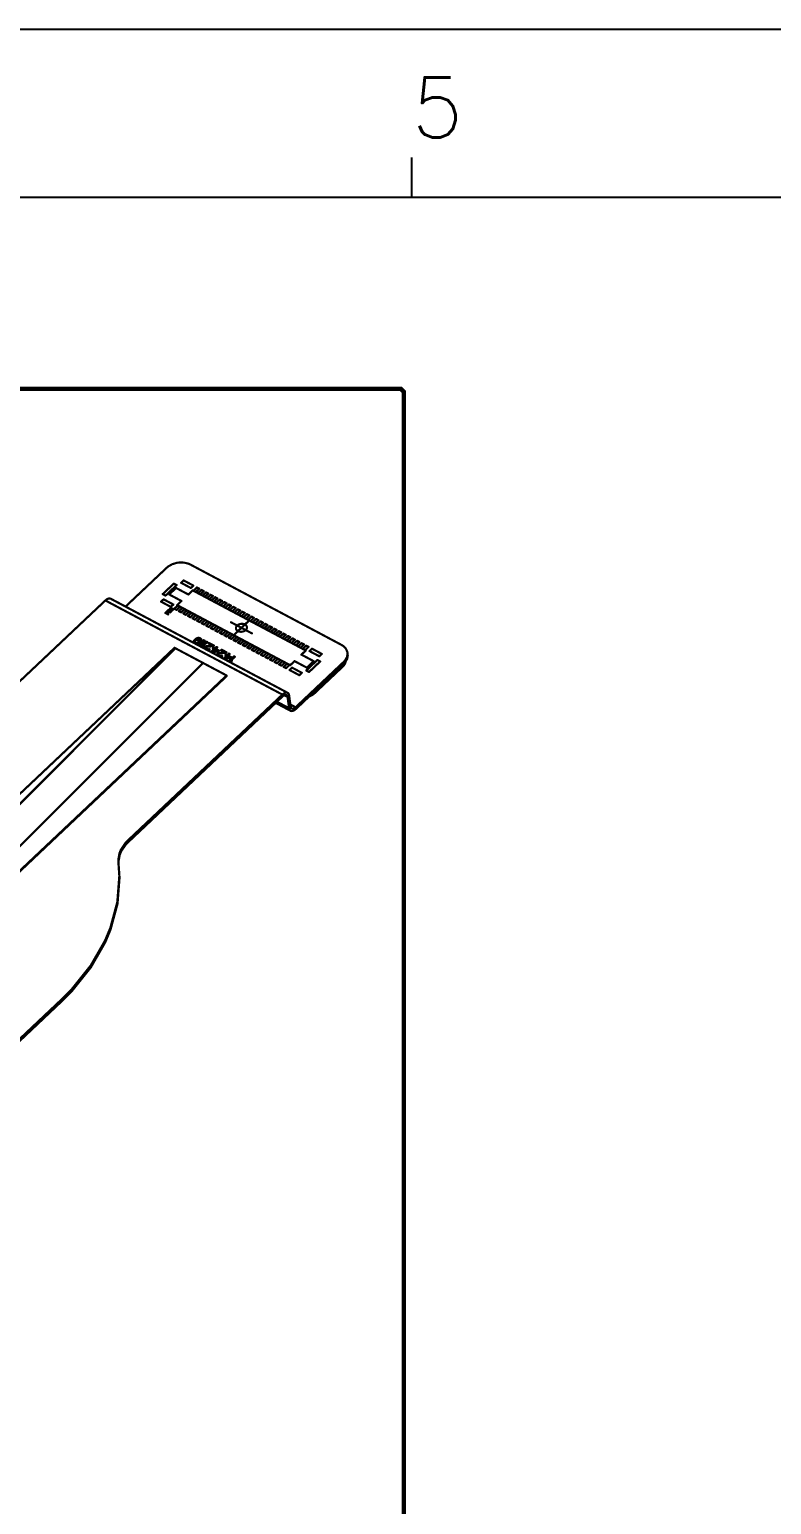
# Model space of a CAD drawing. Header units: millimetres. Extents: x 3362 to 3827, y -139 to 191.
# Drawn here: x 3610.6 to 3654.4, y 104.4 to 191.4 of the extents above; entities that cross this region are included whole.
import ezdxf

# ---------------------------------------------------------------- set-up
doc = ezdxf.new("R2010")
doc.units = ezdxf.units.MM
doc.header["$LTSCALE"] = 23.1
doc.linetypes.add('PHANTOM', pattern=[29.5, 9.5, -1.5, 3, -1.5, 3, -1.5, 9.5])
doc.layers.get('0').update_dxf_attribs({"linetype": 'CONTINUOUS'})
doc.layers.add('0PAPERF', color=2, linetype='PHANTOM', plot=False)
doc.styles.add('SIMPLEX', font='simplex.shx')

# ---------------------------------------------------------------- blocks, each defined once
blk = doc.blocks.new('PAD_R1')
at = {"const_width": 0.5}
blk.add_lwpolyline([(0.25, 0, 1), (-0.25, 0, 1)], format="xyb", close=True, dxfattribs=at)

msp = doc.modelspace()

# ---------------------------------------------------------------- linework, layer by layer
for p, q in [((3633.165, 181.48), (3633.165, 183.839)), ((3823.1, 181.48), (3367.728, 181.48))]:
    msp.add_line(p, q)
for points, const_width in [([(3382.535, 170.192), (3632.508, 170.192), (3632.69, 170.01), (3632.69, 96.87), (3564.868, 96.87), (3564.868, 134.572)], 0.254), ([(3616.27, 157.336), (3618.697, 159.627)], 0.127), ([(3620.098, 159.816), (3619.982, 159.868), (3619.722, 159.932), (3619.441, 159.938), (3619.299, 159.919), (3619.029, 159.838), (3618.795, 159.708), (3618.697, 159.627)], 0.127), ([(3620.098, 159.816), (3629.009, 155.078)], 0.127), ([(3619.12, 158.692), (3618.461, 158.07)], 0.127), ([(3618.626, 157.982), (3619.285, 158.604)], 0.127), ([(3619.25, 158.435), (3618.845, 158.053)], 0.127), ([(3619.285, 158.604), (3619.12, 158.692)], 0.127), ([(3619.975, 158.05), (3619.25, 158.435)], 0.127), ([(3619.696, 158.881), (3619.547, 158.74)], 0.127), ([(3619.547, 158.74), (3620.123, 158.434)], 0.127), ([(3620.272, 158.575), (3619.696, 158.881)], 0.127), ([(3620.123, 158.434), (3620.272, 158.575)], 0.127), ([(3620.479, 158.464), (3620.273, 158.27)], 0.127), ([(3620.412, 158.196), (3620.617, 158.391)], 0.127), ([(3620.617, 158.391), (3620.479, 158.464)], 0.127), ([(3605.699, 148.845), (3615.078, 157.698)], 0.127), ([(3615.388, 157.804), (3615.293, 157.819), (3615.188, 157.781), (3615.078, 157.698)], 0.127), ([(3615.078, 157.698), (3625.525, 152.143)], 0.127), ([(3615.388, 157.804), (3625.834, 152.249)], 0.127), ([(3618.514, 157.766), (3618.366, 157.625)], 0.127), ([(3618.366, 157.625), (3618.942, 157.319)], 0.127), ([(3618.461, 158.07), (3618.626, 157.982)], 0.127), ([(3619.091, 157.459), (3618.514, 157.766)], 0.127), ([(3618.845, 158.053), (3619.569, 157.667)], 0.127), ([(3619.569, 157.667), (3619.313, 157.425)], 0.127), ([(3620.231, 158.292), (3619.975, 158.05)], 0.127), ([(3626.906, 154.743), (3620.231, 158.292)], 0.127), ([(3620.748, 158.321), (3620.542, 158.127)], 0.127), ([(3620.68, 158.053), (3620.886, 158.248)], 0.127), ([(3620.886, 158.248), (3620.748, 158.321)], 0.127), ([(3621.017, 158.178), (3620.811, 157.984)], 0.127), ([(3620.949, 157.91), (3621.155, 158.105)], 0.127), ([(3621.155, 158.105), (3621.017, 158.178)], 0.127), ([(3621.286, 158.035), (3621.08, 157.841)], 0.127), ([(3621.218, 157.768), (3621.424, 157.962)], 0.127), ([(3621.424, 157.962), (3621.286, 158.035)], 0.127), ([(3621.555, 157.892), (3621.349, 157.698)], 0.127), ([(3621.487, 157.625), (3621.693, 157.819)], 0.127), ([(3621.693, 157.819), (3621.555, 157.892)], 0.127), ([(3621.823, 157.749), (3621.617, 157.555)], 0.127), ([(3621.756, 157.482), (3621.962, 157.676)], 0.127), ([(3621.962, 157.676), (3621.823, 157.749)], 0.127), ([(3622.092, 157.607), (3621.886, 157.412)], 0.127), ([(3622.025, 157.339), (3622.23, 157.533)], 0.127), ([(3622.23, 157.533), (3622.092, 157.607)], 0.127), ([(3622.155, 157.269), (3622.361, 157.464)], 0.127), ([(3622.361, 157.464), (3622.499, 157.39)], 0.127), ([(3618.617, 156.959), (3618.683, 157.021)], 0.127), ([(3618.778, 156.873), (3618.617, 156.959)], 0.127), ([(3618.703, 157.014), (3618.651, 156.965)], 0.127), ([(3618.651, 156.965), (3618.702, 156.938)], 0.127), ([(3618.683, 157.021), (3618.7, 157.032)], 0.127), ([(3618.7, 157.032), (3618.721, 157.037)], 0.127), ([(3618.702, 156.938), (3618.754, 156.987)], 0.127), ([(3618.715, 157.021), (3618.703, 157.014)], 0.127), ([(3618.727, 157.022), (3618.715, 157.021)], 0.127), ([(3618.721, 157.037), (3618.743, 157.038)], 0.127), ([(3618.772, 156.974), (3618.722, 156.927)], 0.127), ([(3618.722, 156.927), (3618.794, 156.889)], 0.127), ([(3618.74, 157.019), (3618.727, 157.022)], 0.127), ([(3618.75, 157.014), (3618.74, 157.019)], 0.127), ([(3618.741, 157.076), (3618.757, 157.091)], 0.127), ([(3618.901, 156.99), (3618.741, 157.076)], 0.127), ([(3618.743, 157.038), (3618.756, 157.035)], 0.127), ([(3618.758, 157.006), (3618.75, 157.014)], 0.127), ([(3618.754, 156.987), (3618.759, 156.997)], 0.127), ([(3618.756, 157.035), (3618.77, 157.028)], 0.127), ([(3618.757, 157.091), (3618.918, 157.006)], 0.127), ([(3618.759, 156.997), (3618.758, 157.006)], 0.127), ([(3618.77, 157.028), (3618.778, 157.02)], 0.127), ([(3618.782, 156.989), (3618.772, 156.974)], 0.127), ([(3618.778, 157.02), (3618.783, 157.005)], 0.127), ([(3618.794, 156.889), (3618.778, 156.873)], 0.127), ([(3618.78, 157.112), (3618.804, 157.136)], 0.127), ([(3618.94, 157.027), (3618.78, 157.112)], 0.127), ([(3618.783, 157.005), (3618.782, 156.989)], 0.127), ([(3618.804, 157.136), (3619.01, 157.128)], 0.127), ([(3619.026, 157.107), (3618.817, 157.117)], 0.127), ([(3618.817, 157.117), (3618.957, 157.042)], 0.127), ([(3618.873, 157.201), (3618.89, 157.216)], 0.127), ([(3619.01, 157.128), (3618.873, 157.201)], 0.127), ([(3618.89, 157.216), (3619.051, 157.131)], 0.127), ([(3618.918, 157.006), (3618.901, 156.99)], 0.127), ([(3618.929, 157.253), (3618.945, 157.268)], 0.127), ([(3618.936, 157.225), (3618.929, 157.253)], 0.127), ([(3618.963, 157.21), (3618.936, 157.225)], 0.127), ([(3618.957, 157.042), (3618.94, 157.027)], 0.127), ([(3618.942, 157.319), (3619.091, 157.459)], 0.127), ([(3618.945, 157.268), (3619.106, 157.183)], 0.127), ([(3618.956, 157.238), (3618.963, 157.21)], 0.127), ([(3619.089, 157.167), (3618.956, 157.238)], 0.127), ([(3619.149, 157.209), (3619.355, 157.403)], 0.127), ([(3619.287, 157.135), (3619.149, 157.209)], 0.127), ([(3619.493, 157.329), (3619.287, 157.135)], 0.127), ([(3619.313, 157.425), (3625.988, 153.876)], 0.127), ([(3619.418, 157.066), (3619.624, 157.26)], 0.127), ([(3619.556, 156.992), (3619.418, 157.066)], 0.127), ([(3619.762, 157.186), (3619.556, 156.992)], 0.127), ([(3619.687, 156.923), (3619.893, 157.117)], 0.127), ([(3619.825, 156.849), (3619.687, 156.923)], 0.127), ([(3620.031, 157.044), (3619.825, 156.849)], 0.127), ([(3619.956, 156.78), (3620.162, 156.974)], 0.127), ([(3620.094, 156.706), (3619.956, 156.78)], 0.127), ([(3620.3, 156.901), (3620.094, 156.706)], 0.127), ([(3620.225, 156.637), (3620.43, 156.831)], 0.127), ([(3620.363, 156.563), (3620.225, 156.637)], 0.127), ([(3620.569, 156.758), (3620.363, 156.563)], 0.127), ([(3620.493, 156.494), (3620.699, 156.688)], 0.127), ([(3620.837, 156.615), (3620.632, 156.42)], 0.127), ([(3622.499, 157.39), (3622.293, 157.196)], 0.127), ([(3622.424, 157.126), (3622.63, 157.321)], 0.127), ([(3622.768, 157.247), (3622.562, 157.053)], 0.127), ([(3622.63, 157.321), (3622.768, 157.247)], 0.127), ([(3622.693, 156.983), (3622.899, 157.178)], 0.127), ([(3623.037, 157.104), (3622.831, 156.91)], 0.127), ([(3622.899, 157.178), (3623.037, 157.104)], 0.127), ([(3622.962, 156.84), (3623.168, 157.035)], 0.127), ([(3623.306, 156.961), (3623.1, 156.767)], 0.127), ([(3623.168, 157.035), (3623.306, 156.961)], 0.127), ([(3623.231, 156.697), (3623.436, 156.892)], 0.127), ([(3623.575, 156.818), (3623.369, 156.624)], 0.127), ([(3623.436, 156.892), (3623.575, 156.818)], 0.127), ([(3623.705, 156.749), (3623.499, 156.554)], 0.127), ([(3623.638, 156.481), (3623.844, 156.675)], 0.127), ([(3623.844, 156.675), (3623.705, 156.749)], 0.127), ([(3623.974, 156.606), (3623.768, 156.411)], 0.127), ([(3624.112, 156.532), (3623.974, 156.606)], 0.127), ([(3620.632, 156.42), (3620.493, 156.494)], 0.127), ([(3620.762, 156.351), (3620.968, 156.545)], 0.127), ([(3620.9, 156.277), (3620.762, 156.351)], 0.127), ([(3621.106, 156.472), (3620.9, 156.277)], 0.127), ([(3621.237, 156.402), (3621.031, 156.208)], 0.127), ([(3621.031, 156.208), (3621.169, 156.135)], 0.127), ([(3621.169, 156.135), (3621.375, 156.329)], 0.127), ([(3621.506, 156.259), (3621.3, 156.065)], 0.127), ([(3621.3, 156.065), (3621.438, 155.992)], 0.127), ([(3621.438, 155.992), (3621.644, 156.186)], 0.127), ([(3621.774, 156.116), (3621.569, 155.922)], 0.127), ([(3621.569, 155.922), (3621.707, 155.849)], 0.127), ([(3621.707, 155.849), (3621.913, 156.043)], 0.127), ([(3622.043, 155.974), (3621.837, 155.779)], 0.127), ([(3621.837, 155.779), (3621.976, 155.706)], 0.127), ([(3621.976, 155.706), (3622.182, 155.9)], 0.127), ([(3622.312, 155.831), (3622.106, 155.636)], 0.127), ([(3622.245, 155.563), (3622.451, 155.757)], 0.127), ([(3622.491, 156.413), (3623.727, 155.756)], 0.127), ([(3623.568, 156.518), (3622.71, 155.708)], 0.127), ([(3623.907, 156.338), (3624.112, 156.532)], 0.127), ([(3624.243, 156.463), (3624.037, 156.268)], 0.127), ([(3624.176, 156.195), (3624.381, 156.389)], 0.127), ([(3624.381, 156.389), (3624.243, 156.463)], 0.127), ([(3624.512, 156.32), (3624.306, 156.125)], 0.127), ([(3624.444, 156.052), (3624.65, 156.246)], 0.127), ([(3624.65, 156.246), (3624.512, 156.32)], 0.127), ([(3624.781, 156.177), (3624.575, 155.983)], 0.127), ([(3624.713, 155.909), (3624.919, 156.103)], 0.127), ([(3624.919, 156.103), (3624.781, 156.177)], 0.127), ([(3625.05, 156.034), (3624.844, 155.84)], 0.127), ([(3624.982, 155.766), (3625.188, 155.96)], 0.127), ([(3625.188, 155.96), (3625.05, 156.034)], 0.127), ([(3625.113, 155.697), (3625.318, 155.891)], 0.127), ([(3625.457, 155.818), (3625.251, 155.623)], 0.127), ([(3625.318, 155.891), (3625.457, 155.818)], 0.127), ([(3625.381, 155.554), (3625.587, 155.748)], 0.127), ([(3625.587, 155.748), (3625.725, 155.675)], 0.127), ([(3619.162, 154.904), (3577.931, 115.984)], 0.127), ([(3579.495, 115.152), (3619.217, 154.875)], 0.127), ([(3622.234, 153.27), (3619.162, 154.904)], 0.127), ([(3620.291, 155.283), (3620.288, 155.245)], 0.127), ([(3620.288, 155.245), (3620.308, 155.204)], 0.127), ([(3620.309, 155.323), (3620.291, 155.283)], 0.127), ([(3620.308, 155.204), (3620.341, 155.177)], 0.127), ([(3620.348, 155.372), (3620.309, 155.323)], 0.127), ([(3620.343, 155.285), (3620.339, 155.257)], 0.127), ([(3620.339, 155.257), (3620.35, 155.232)], 0.127), ([(3620.341, 155.177), (3620.381, 155.155)], 0.127), ([(3620.355, 155.308), (3620.343, 155.285)], 0.127), ([(3620.395, 155.416), (3620.348, 155.372)], 0.127), ([(3620.35, 155.232), (3620.367, 155.213)], 0.127), ([(3620.369, 155.321), (3620.355, 155.308)], 0.127), ([(3620.367, 155.213), (3620.423, 155.183)], 0.127), ([(3620.397, 155.336), (3620.369, 155.321)], 0.127), ([(3620.381, 155.155), (3620.428, 155.14)], 0.127), ([(3620.45, 155.457), (3620.395, 155.416)], 0.127), ([(3620.433, 155.346), (3620.397, 155.336)], 0.127), ([(3620.421, 155.382), (3620.435, 155.395)], 0.127), ([(3620.496, 155.382), (3620.421, 155.382)], 0.127), ([(3620.423, 155.183), (3620.453, 155.177)], 0.127), ([(3620.428, 155.14), (3620.488, 155.138)], 0.127), ([(3620.471, 155.346), (3620.433, 155.346)], 0.127), ([(3620.435, 155.395), (3620.483, 155.429)], 0.127), ([(3620.5, 155.48), (3620.45, 155.457)], 0.127), ([(3620.453, 155.177), (3620.491, 155.177)], 0.127), ([(3620.501, 155.34), (3620.471, 155.346)], 0.127), ([(3620.483, 155.429), (3620.512, 155.444)], 0.127), ([(3620.488, 155.138), (3620.539, 155.151)], 0.127), ([(3620.491, 155.177), (3620.527, 155.187)], 0.127), ([(3620.543, 155.367), (3620.496, 155.382)], 0.127), ([(3620.551, 155.492), (3620.5, 155.48)], 0.127), ([(3620.558, 155.31), (3620.501, 155.34)], 0.127), ([(3620.512, 155.444), (3620.548, 155.454)], 0.127), ([(3620.527, 155.187), (3620.555, 155.202)], 0.127), ([(3620.539, 155.151), (3620.589, 155.174)], 0.127), ([(3620.583, 155.346), (3620.543, 155.367)], 0.127), ([(3620.548, 155.454), (3620.585, 155.454)], 0.127), ([(3620.611, 155.49), (3620.551, 155.492)], 0.127), ([(3620.555, 155.202), (3620.569, 155.215)], 0.127), ([(3620.575, 155.291), (3620.558, 155.31)], 0.127), ([(3620.565, 155.057), (3620.882, 155.356)], 0.127), ([(3620.613, 155.032), (3620.565, 155.057)], 0.127), ([(3620.569, 155.215), (3620.581, 155.238)], 0.127), ([(3620.585, 155.265), (3620.575, 155.291)], 0.127), ([(3620.581, 155.238), (3620.585, 155.265)], 0.127), ([(3620.616, 155.318), (3620.583, 155.346)], 0.127), ([(3620.585, 155.454), (3620.616, 155.448)], 0.127), ([(3620.589, 155.174), (3620.616, 155.2)], 0.127), ([(3620.658, 155.475), (3620.611, 155.49)], 0.127), ([(3620.708, 155.051), (3620.613, 155.032)], 0.127), ([(3620.616, 155.448), (3620.664, 155.422)], 0.127), ([(3620.616, 155.2), (3620.633, 155.24)], 0.127), ([(3620.636, 155.278), (3620.616, 155.318)], 0.127), ([(3620.633, 155.24), (3620.636, 155.278)], 0.127), ([(3620.69, 155.458), (3620.658, 155.475)], 0.127), ([(3620.664, 155.422), (3620.681, 155.403)], 0.127), ([(3620.93, 155.331), (3620.667, 155.083)], 0.127), ([(3620.667, 155.083), (3620.762, 155.102)], 0.127), ([(3620.681, 155.403), (3620.692, 155.378)], 0.127), ([(3620.692, 155.378), (3620.688, 155.35)], 0.127), ([(3620.688, 155.35), (3620.728, 155.329)], 0.127), ([(3620.723, 155.431), (3620.69, 155.458)], 0.127), ([(3620.762, 155.102), (3620.708, 155.051)], 0.127), ([(3620.743, 155.39), (3620.723, 155.431)], 0.127), ([(3620.725, 154.972), (3621.042, 155.271)], 0.127), ([(3620.773, 154.947), (3620.725, 154.972)], 0.127), ([(3620.728, 155.329), (3620.74, 155.352)], 0.127), ([(3620.74, 155.352), (3620.743, 155.39)], 0.127), ([(3620.868, 154.966), (3620.773, 154.947)], 0.127), ([(3621.09, 155.246), (3620.827, 154.998)], 0.127), ([(3620.827, 154.998), (3620.922, 155.017)], 0.127), ([(3620.922, 155.017), (3620.868, 154.966)], 0.127), ([(3620.882, 155.356), (3620.93, 155.331)], 0.127), ([(3620.94, 154.928), (3620.959, 154.957)], 0.127), ([(3620.945, 154.885), (3620.94, 154.928)], 0.127), ([(3620.964, 154.855), (3620.945, 154.885)], 0.127), ([(3620.959, 154.957), (3620.973, 154.97)], 0.127), ([(3621.005, 154.823), (3620.964, 154.855)], 0.127), ([(3620.973, 154.97), (3621.008, 154.991)], 0.127), ([(3621.007, 154.932), (3621.003, 154.904)], 0.127), ([(3621.003, 154.904), (3621.013, 154.879)], 0.127), ([(3621.008, 154.991), (3621.044, 155.002)], 0.127), ([(3621.021, 154.944), (3621.007, 154.932)], 0.127), ([(3621.013, 154.879), (3621.047, 154.851)], 0.127), ([(3621.064, 154.961), (3621.021, 154.944)], 0.127), ([(3621.042, 155.271), (3621.09, 155.246)], 0.127), ([(3621.044, 155.002), (3621.392, 155.035)], 0.127), ([(3621.456, 155.001), (3621.064, 154.961)], 0.127), ([(3621.168, 155.154), (3621.202, 155.186)], 0.127), ([(3621.392, 155.035), (3621.168, 155.154)], 0.127), ([(3621.202, 155.186), (3621.49, 155.033)], 0.127), ([(3621.419, 154.872), (3621.46, 154.91)], 0.127), ([(3621.499, 154.829), (3621.419, 154.872)], 0.127), ([(3621.49, 155.033), (3621.456, 155.001)], 0.127), ([(3621.46, 154.91), (3621.54, 154.867)], 0.127), ([(3621.54, 154.867), (3621.634, 154.957)], 0.127), ([(3621.682, 154.931), (3621.588, 154.842)], 0.127), ([(3621.634, 154.957), (3621.682, 154.931)], 0.127), ([(3622.106, 155.636), (3622.245, 155.563)], 0.127), ([(3622.375, 155.493), (3622.581, 155.688)], 0.127), ([(3622.514, 155.42), (3622.375, 155.493)], 0.127), ([(3622.719, 155.614), (3622.514, 155.42)], 0.127), ([(3622.644, 155.35), (3622.85, 155.545)], 0.127), ([(3622.782, 155.277), (3622.644, 155.35)], 0.127), ([(3622.988, 155.471), (3622.782, 155.277)], 0.127), ([(3622.913, 155.207), (3623.119, 155.402)], 0.127), ([(3623.051, 155.134), (3622.913, 155.207)], 0.127), ([(3623.257, 155.328), (3623.051, 155.134)], 0.127), ([(3623.182, 155.064), (3623.388, 155.259)], 0.127), ([(3623.32, 154.991), (3623.182, 155.064)], 0.127), ([(3623.526, 155.185), (3623.32, 154.991)], 0.127), ([(3623.451, 154.921), (3623.657, 155.116)], 0.127), ([(3623.589, 154.848), (3623.451, 154.921)], 0.127), ([(3623.795, 155.042), (3623.589, 154.848)], 0.127), ([(3623.72, 154.778), (3623.925, 154.973)], 0.127), ([(3624.064, 154.899), (3623.858, 154.705)], 0.127), ([(3625.725, 155.675), (3625.52, 155.48)], 0.127), ([(3625.65, 155.411), (3625.856, 155.605)], 0.127), ([(3625.994, 155.532), (3625.788, 155.337)], 0.127), ([(3625.856, 155.605), (3625.994, 155.532)], 0.127), ([(3625.919, 155.268), (3626.125, 155.462)], 0.127), ([(3626.263, 155.389), (3626.057, 155.194)], 0.127), ([(3626.125, 155.462), (3626.263, 155.389)], 0.127), ([(3626.188, 155.125), (3626.394, 155.319)], 0.127), ([(3626.532, 155.246), (3626.326, 155.051)], 0.127), ([(3626.394, 155.319), (3626.532, 155.246)], 0.127), ([(3626.457, 154.982), (3626.663, 155.176)], 0.127), ([(3626.801, 155.103), (3626.595, 154.909)], 0.127), ([(3626.663, 155.176), (3626.801, 155.103)], 0.127), ([(3626.726, 154.839), (3626.931, 155.033)], 0.127), ([(3627.07, 154.96), (3626.864, 154.766)], 0.127), ([(3626.931, 155.033), (3627.07, 154.96)], 0.127), ([(3629.38, 154.512), (3629.366, 154.616), (3629.357, 154.665), (3629.271, 154.855), (3629.112, 155.014), (3629.009, 155.078)], 0.127), ([(3581.12, 114.288), (3620.842, 154.011)], 0.127), ([(3621.037, 154.806), (3621.005, 154.823)], 0.127), ([(3621.1, 154.783), (3621.037, 154.806)], 0.127), ([(3621.047, 154.851), (3621.079, 154.834)], 0.127), ([(3621.079, 154.834), (3621.125, 154.819)], 0.127), ([(3621.145, 154.779), (3621.1, 154.783)], 0.127), ([(3621.125, 154.819), (3621.163, 154.819)], 0.127), ([(3621.204, 154.787), (3621.145, 154.779)], 0.127), ([(3621.163, 154.819), (3621.199, 154.83)], 0.127), ([(3621.199, 154.83), (3621.239, 154.808)], 0.127), ([(3621.239, 154.808), (3621.204, 154.787)], 0.127), ([(3621.317, 154.658), (3621.499, 154.829)], 0.127), ([(3621.365, 154.632), (3621.317, 154.658)], 0.127), ([(3621.739, 154.702), (3621.365, 154.632)], 0.127), ([(3621.419, 154.683), (3621.547, 154.804)], 0.127), ([(3621.683, 154.732), (3621.419, 154.683)], 0.127), ([(3621.547, 154.804), (3621.683, 154.732)], 0.127), ([(3621.588, 154.842), (3621.78, 154.74)], 0.127), ([(3621.676, 154.536), (3621.695, 154.566)], 0.127), ([(3621.682, 154.494), (3621.676, 154.536)], 0.127), ([(3621.7, 154.464), (3621.682, 154.494)], 0.127), ([(3621.695, 154.566), (3621.709, 154.579)], 0.127), ([(3621.741, 154.432), (3621.7, 154.464)], 0.127), ([(3621.709, 154.579), (3621.744, 154.6)], 0.127), ([(3621.78, 154.74), (3621.739, 154.702)], 0.127), ([(3621.743, 154.54), (3621.739, 154.513)], 0.127), ([(3621.739, 154.513), (3621.75, 154.487)], 0.127), ([(3621.773, 154.415), (3621.741, 154.432)], 0.127), ([(3621.744, 154.6), (3621.78, 154.61)], 0.127), ([(3621.757, 154.553), (3621.743, 154.54)], 0.127), ([(3621.75, 154.487), (3621.783, 154.459)], 0.127), ([(3621.8, 154.57), (3621.757, 154.553)], 0.127), ([(3621.836, 154.392), (3621.773, 154.415)], 0.127), ([(3621.78, 154.61), (3622.128, 154.644)], 0.127), ([(3621.783, 154.459), (3621.815, 154.442)], 0.127), ([(3622.192, 154.61), (3621.8, 154.57)], 0.127), ([(3621.815, 154.442), (3621.862, 154.428)], 0.127), ([(3621.881, 154.387), (3621.836, 154.392)], 0.127), ([(3621.862, 154.428), (3621.899, 154.428)], 0.127), ([(3621.94, 154.396), (3621.881, 154.387)], 0.127), ([(3621.899, 154.428), (3621.936, 154.438)], 0.127), ([(3621.904, 154.763), (3621.938, 154.795)], 0.127), ([(3622.128, 154.644), (3621.904, 154.763)], 0.127), ([(3621.936, 154.438), (3621.975, 154.417)], 0.127), ([(3621.938, 154.795), (3622.226, 154.642)], 0.127), ([(3621.975, 154.417), (3621.94, 154.396)], 0.127), ([(3622.053, 154.266), (3622.235, 154.438)], 0.127), ([(3622.101, 154.241), (3622.053, 154.266)], 0.127), ([(3622.475, 154.31), (3622.101, 154.241)], 0.127), ([(3622.155, 154.48), (3622.196, 154.519)], 0.127), ([(3622.235, 154.438), (3622.155, 154.48)], 0.127), ([(3622.155, 154.291), (3622.283, 154.412)], 0.127), ([(3622.419, 154.34), (3622.155, 154.291)], 0.127), ([(3622.226, 154.642), (3622.192, 154.61)], 0.127), ([(3622.196, 154.519), (3622.276, 154.476)], 0.127), ([(3622.276, 154.476), (3622.37, 154.565)], 0.127), ([(3622.283, 154.412), (3622.419, 154.34)], 0.127), ([(3622.418, 154.539), (3622.324, 154.451)], 0.127), ([(3622.324, 154.451), (3622.516, 154.348)], 0.127), ([(3622.357, 154.104), (3622.674, 154.403)], 0.127), ([(3622.405, 154.079), (3622.357, 154.104)], 0.127), ([(3622.37, 154.565), (3622.418, 154.539)], 0.127), ([(3622.501, 154.098), (3622.405, 154.079)], 0.127), ([(3622.722, 154.378), (3622.459, 154.13)], 0.127), ([(3622.459, 154.13), (3622.555, 154.149)], 0.127), ([(3622.516, 154.348), (3622.475, 154.31)], 0.127), ([(3622.555, 154.149), (3622.501, 154.098)], 0.127), ([(3622.674, 154.403), (3622.722, 154.378)], 0.127), ([(3623.858, 154.705), (3623.72, 154.778)], 0.127), ([(3624.194, 154.83), (3623.988, 154.635)], 0.127), ([(3623.988, 154.635), (3624.127, 154.562)], 0.127), ([(3624.127, 154.562), (3624.333, 154.756)], 0.127), ([(3624.463, 154.687), (3624.257, 154.492)], 0.127), ([(3624.257, 154.492), (3624.395, 154.419)], 0.127), ([(3624.395, 154.419), (3624.601, 154.613)], 0.127), ([(3624.732, 154.544), (3624.526, 154.35)], 0.127), ([(3624.526, 154.35), (3624.664, 154.276)], 0.127), ([(3624.664, 154.276), (3624.87, 154.47)], 0.127), ([(3625.001, 154.401), (3624.795, 154.207)], 0.127), ([(3624.795, 154.207), (3624.933, 154.133)], 0.127), ([(3624.933, 154.133), (3625.139, 154.327)], 0.127), ([(3625.27, 154.258), (3625.064, 154.064)], 0.127), ([(3625.064, 154.064), (3625.202, 153.99)], 0.127), ([(3625.202, 153.99), (3625.408, 154.184)], 0.127), ([(3625.538, 154.115), (3625.332, 153.921)], 0.127), ([(3625.471, 153.847), (3625.677, 154.042)], 0.127), ([(3625.988, 153.876), (3626.244, 154.118)], 0.127), ([(3626.244, 154.118), (3626.969, 153.733)], 0.127), ([(3626.306, 151.394), (3629.143, 154.072)], 0.127), ([(3626.649, 154.501), (3626.906, 154.743)], 0.127), ([(3627.374, 154.116), (3626.649, 154.501)], 0.127), ([(3627.593, 154.186), (3626.934, 153.565)], 0.127), ([(3626.969, 153.733), (3627.374, 154.116)], 0.127), ([(3627.099, 153.477), (3627.758, 154.099)], 0.127), ([(3627.277, 154.85), (3627.128, 154.709)], 0.127), ([(3627.128, 154.709), (3627.704, 154.403)], 0.127), ([(3627.853, 154.543), (3627.277, 154.85)], 0.127), ([(3627.758, 154.099), (3627.593, 154.186)], 0.127), ([(3627.704, 154.403), (3627.853, 154.543)], 0.127), ([(3629.076, 153.782), (3629.258, 154.082), (3629.258, 154.09)], 0.127), ([(3629.258, 154.082), (3629.243, 154.031), (3629.222, 153.978), (3629.194, 153.927), (3629.161, 153.877), (3629.122, 153.829), (3629.076, 153.782)], 0.127), ([(3629.143, 154.072), (3629.226, 154.161)], 0.127), ([(3629.143, 154.072), (3629.157, 153.969)], 0.127), ([(3629.157, 153.969), (3629.24, 154.058), (3629.351, 154.254), (3629.385, 154.46), (3629.38, 154.512)], 0.127), ([(3629.226, 154.161), (3629.337, 154.357)], 0.127), ([(3629.26, 154.094), (3629.26, 154.092), (3629.259, 154.09), (3629.259, 154.088), (3629.259, 154.085), (3629.258, 154.082)], 0.127), ([(3629.337, 154.357), (3629.371, 154.563), (3629.366, 154.616)], 0.127), ([(3581.004, 114.35), (3622.234, 153.27)], 0.127), ([(3581.008, 114.315), (3622.239, 153.236)], 0.127), ([(3622.239, 153.236), (3622.234, 153.27)], 0.127), ([(3625.332, 153.921), (3625.471, 153.847)], 0.127), ([(3625.807, 153.972), (3625.601, 153.778)], 0.127), ([(3625.601, 153.778), (3625.74, 153.704)], 0.127), ([(3625.74, 153.704), (3625.945, 153.899)], 0.127), ([(3626.096, 153.735), (3625.947, 153.594)], 0.127), ([(3625.947, 153.594), (3626.523, 153.288)], 0.127), ([(3626.672, 153.428), (3626.096, 153.735)], 0.127), ([(3626.32, 151.29), (3629.157, 153.969)], 0.127), ([(3626.523, 153.288), (3626.672, 153.428)], 0.127), ([(3626.934, 153.565), (3627.099, 153.477)], 0.127), ([(3627.43, 152.227), (3629.076, 153.782)], 0.127), ([(3629.063, 153.879), (3629.076, 153.782)], 0.127), ([(3625.525, 152.143), (3625.635, 152.226), (3625.739, 152.264), (3625.834, 152.249)], 0.127), ([(3625.834, 152.249), (3625.892, 152.194), (3625.925, 152.093)], 0.127), ([(3627.416, 152.325), (3627.43, 152.227)], 0.127), ([(3616.408, 143.538), (3625.525, 152.143)], 0.127), ([(3616.422, 143.434), (3625.539, 152.04)], 0.127), ([(3626.01, 151.184), (3625.129, 151.653)], 0.127), ([(3625.92, 151.341), (3625.202, 151.722)], 0.127), ([(3625.525, 152.143), (3625.539, 152.04)], 0.127), ([(3625.539, 152.04), (3625.619, 152.1), (3625.695, 152.127), (3625.764, 152.117)], 0.127), ([(3625.636, 152.106), (3625.83, 152.003)], 0.127), ([(3625.764, 152.117), (3625.806, 152.076), (3625.83, 152.003)], 0.127), ([(3625.925, 152.093), (3625.83, 152.003)], 0.127), ([(3625.83, 152.003), (3625.92, 151.341)], 0.127), ([(3626.015, 151.431), (3625.92, 151.341)], 0.127), ([(3625.925, 152.093), (3626.015, 151.431)], 0.127), ([(3626.306, 151.394), (3625.998, 151.558)], 0.127), ([(3626.015, 151.431), (3626.043, 151.351), (3626.081, 151.316)], 0.127), ([(3626.081, 151.316), (3626.134, 151.305), (3626.217, 151.329), (3626.306, 151.394)], 0.127), ([(3626.306, 151.394), (3626.32, 151.29)], 0.127), ([(3627.43, 152.227), (3627.384, 152.187), (3627.335, 152.15), (3627.282, 152.116), (3627.226, 152.085), (3627.167, 152.056), (3627.105, 152.031)], 0.127), ([(3627.125, 152.05), (3627.43, 152.227)], 0.127), ([(3625.92, 151.341), (3625.959, 151.231), (3626.01, 151.184)], 0.127), ([(3626.01, 151.184), (3626.084, 151.168), (3626.198, 151.201), (3626.32, 151.29)], 0.127), ([(3615.849, 142.202), (3615.841, 142.4), (3615.915, 142.799), (3615.997, 142.995), (3616.245, 143.367), (3616.408, 143.538)], 0.127), ([(3615.863, 142.098), (3615.855, 142.297), (3615.929, 142.696), (3616.011, 142.892), (3616.259, 143.263), (3616.422, 143.434)], 0.127), ([(3616.408, 143.538), (3616.422, 143.434)], 0.127), ([(3615.849, 142.202), (3615.901, 141.44), (3615.782, 139.903), (3615.369, 138.374), (3615.054, 137.622), (3614.215, 136.161), (3613.112, 134.782), (3612.468, 134.132)], 0.127), ([(3615.863, 142.098), (3615.915, 141.336), (3615.797, 139.8), (3615.383, 138.271), (3615.068, 137.518), (3614.229, 136.058), (3613.126, 134.679), (3612.482, 134.029)], 0.127), ([(3612.468, 134.132), (3608.985, 130.844)], 0.127), ([(3612.482, 134.029), (3608.999, 130.74)], 0.127), ([(3612.468, 134.132), (3612.482, 134.029)], 0.127)]:
    msp.add_lwpolyline(points, dxfattribs=dict(const_width=const_width))
at = {"const_width": 0.127}
msp.add_lwpolyline([(3622.859, 156.218), (3622.823, 156.177), (3622.799, 156.133), (3622.786, 156.087), (3622.786, 156.041), (3622.798, 155.996), (3622.822, 155.955), (3622.857, 155.919), (3622.903, 155.889), (3622.955, 155.867), (3623.014, 155.853), (3623.076, 155.848), (3623.14, 155.852), (3623.203, 155.865), (3623.261, 155.886), (3623.314, 155.915), (3623.36, 155.951), (3623.395, 155.991), (3623.42, 156.035), (3623.433, 156.081), (3623.433, 156.128), (3623.421, 156.172), (3623.397, 156.213), (3623.362, 156.249), (3623.316, 156.279), (3623.264, 156.302), (3623.205, 156.315), (3623.143, 156.321), (3623.078, 156.316), (3623.016, 156.304), (3622.957, 156.282), (3622.905, 156.253)], close=True, dxfattribs=at)
at = {"layer": '0PAPERF'}
msp.add_line((3827.229, 191.387), (3361.779, 191.387), dxfattribs=at)

# ---------------------------------------------------------------- block references
at = {"xscale": 0.127, "yscale": 0.127}
for p in [(3618.697, 159.627), (3618.697, 159.627), (3620.098, 159.816), (3620.098, 159.816), (3619.12, 158.692), (3619.12, 158.692), (3619.25, 158.435), (3619.25, 158.435), (3619.285, 158.604), (3619.285, 158.604), (3619.547, 158.74), (3619.547, 158.74), (3619.696, 158.881), (3619.696, 158.881), (3620.123, 158.434), (3620.123, 158.434), (3620.272, 158.575), (3620.272, 158.575), (3620.479, 158.464), (3620.479, 158.464), (3620.617, 158.391), (3620.617, 158.391), (3615.078, 157.698), (3615.078, 157.698), (3615.078, 157.698), (3615.388, 157.804), (3615.388, 157.804), (3618.366, 157.625), (3618.366, 157.625), (3618.461, 158.07), (3618.461, 158.07), (3618.514, 157.766), (3618.514, 157.766), (3618.626, 157.982), (3618.626, 157.982), (3618.845, 158.053), (3618.845, 158.053), (3619.569, 157.667), (3619.569, 157.667), (3619.975, 158.05), (3619.975, 158.05), (3620.231, 158.292), (3620.231, 158.292), (3620.273, 158.27), (3620.412, 158.196), (3620.542, 158.127), (3620.68, 158.053), (3620.748, 158.321), (3620.748, 158.321), (3620.811, 157.984), (3620.886, 158.248), (3620.886, 158.248), (3620.949, 157.91), (3621.017, 158.178), (3621.017, 158.178), (3621.08, 157.841), (3621.155, 158.105), (3621.155, 158.105), (3621.218, 157.768), (3621.286, 158.035), (3621.286, 158.035), (3621.349, 157.698), (3621.424, 157.962), (3621.424, 157.962), (3621.487, 157.625), (3621.555, 157.892), (3621.555, 157.892), (3621.617, 157.555), (3621.693, 157.819), (3621.693, 157.819), (3621.756, 157.482), (3621.823, 157.749), (3621.823, 157.749), (3621.962, 157.676), (3621.962, 157.676), (3622.092, 157.607), (3622.092, 157.607), (3622.23, 157.533), (3622.23, 157.533), (3622.361, 157.464), (3622.361, 157.464), (3616.27, 157.336), (3618.617, 156.959), (3618.617, 156.959), (3618.651, 156.965), (3618.651, 156.965), (3618.683, 157.021), (3618.683, 157.021), (3618.7, 157.032), (3618.7, 157.032), (3618.702, 156.938), (3618.702, 156.938), (3618.703, 157.014), (3618.703, 157.014), (3618.715, 157.021), (3618.715, 157.021), (3618.721, 157.037), (3618.721, 157.037), (3618.722, 156.927), (3618.722, 156.927), (3618.727, 157.022), (3618.727, 157.022), (3618.74, 157.019), (3618.74, 157.019), (3618.741, 157.076), (3618.741, 157.076), (3618.743, 157.038), (3618.743, 157.038), (3618.75, 157.014), (3618.75, 157.014), (3618.754, 156.987), (3618.754, 156.987), (3618.756, 157.035), (3618.756, 157.035), (3618.757, 157.091), (3618.757, 157.091), (3618.758, 157.006), (3618.758, 157.006), (3618.759, 156.997), (3618.759, 156.997), (3618.77, 157.028), (3618.77, 157.028), (3618.772, 156.974), (3618.772, 156.974), (3618.778, 157.02), (3618.778, 157.02), (3618.778, 156.873), (3618.778, 156.873), (3618.78, 157.112), (3618.78, 157.112), (3618.782, 156.989), (3618.782, 156.989), (3618.783, 157.005), (3618.783, 157.005), (3618.794, 156.889), (3618.794, 156.889), (3618.804, 157.136), (3618.804, 157.136), (3618.817, 157.117), (3618.817, 157.117), (3618.873, 157.201), (3618.873, 157.201), (3618.89, 157.216), (3618.89, 157.216), (3618.901, 156.99), (3618.901, 156.99), (3618.918, 157.006), (3618.918, 157.006), (3618.929, 157.253), (3618.929, 157.253), (3618.936, 157.225), (3618.936, 157.225), (3618.94, 157.027), (3618.94, 157.027), (3618.942, 157.319), (3618.942, 157.319), (3618.945, 157.268), (3618.945, 157.268), (3618.956, 157.238), (3618.956, 157.238), (3618.957, 157.042), (3618.957, 157.042), (3618.963, 157.21), (3618.963, 157.21), (3619.01, 157.128), (3619.01, 157.128), (3619.026, 157.107), (3619.051, 157.131), (3619.089, 157.167), (3619.091, 157.459), (3619.091, 157.459), (3619.106, 157.183), (3619.149, 157.209), (3619.149, 157.209), (3619.287, 157.135), (3619.287, 157.135), (3619.313, 157.425), (3619.313, 157.425), (3619.355, 157.403), (3619.418, 157.066), (3619.418, 157.066), (3619.493, 157.329), (3619.556, 156.992), (3619.556, 156.992), (3619.624, 157.26), (3619.687, 156.923), (3619.687, 156.923), (3619.762, 157.186), (3619.825, 156.849), (3619.825, 156.849), (3619.893, 157.117), (3619.956, 156.78), (3619.956, 156.78), (3620.031, 157.044), (3620.094, 156.706), (3620.094, 156.706), (3620.162, 156.974), (3620.225, 156.637), (3620.225, 156.637), (3620.3, 156.901), (3620.43, 156.831), (3620.569, 156.758), (3620.699, 156.688), (3620.837, 156.615), (3621.886, 157.412), (3622.025, 157.339), (3622.155, 157.269), (3622.293, 157.196), (3622.424, 157.126), (3622.499, 157.39), (3622.499, 157.39), (3622.562, 157.053), (3622.63, 157.321), (3622.63, 157.321), (3622.693, 156.983), (3622.768, 157.247), (3622.768, 157.247), (3622.831, 156.91), (3622.899, 157.178), (3622.899, 157.178), (3622.962, 156.84), (3623.037, 157.104), (3623.037, 157.104), (3623.1, 156.767), (3623.168, 157.035), (3623.168, 157.035), (3623.231, 156.697), (3623.306, 156.961), (3623.306, 156.961), (3623.369, 156.624), (3623.436, 156.892), (3623.436, 156.892), (3623.575, 156.818), (3623.575, 156.818), (3623.705, 156.749), (3623.705, 156.749), (3623.844, 156.675), (3623.844, 156.675), (3623.974, 156.606), (3623.974, 156.606), (3620.363, 156.563), (3620.363, 156.563), (3620.493, 156.494), (3620.493, 156.494), (3620.632, 156.42), (3620.632, 156.42), (3620.762, 156.351), (3620.762, 156.351), (3620.9, 156.277), (3620.9, 156.277), (3620.968, 156.545), (3621.031, 156.208), (3621.031, 156.208), (3621.106, 156.472), (3621.169, 156.135), (3621.169, 156.135), (3621.237, 156.402), (3621.3, 156.065), (3621.3, 156.065), (3621.375, 156.329), (3621.438, 155.992), (3621.438, 155.992), (3621.506, 156.259), (3621.569, 155.922), (3621.569, 155.922), (3621.644, 156.186), (3621.707, 155.849), (3621.707, 155.849), (3621.774, 156.116), (3621.837, 155.779), (3621.837, 155.779), (3621.913, 156.043), (3622.043, 155.974), (3622.182, 155.9), (3622.312, 155.831), (3622.451, 155.757), (3622.491, 156.413), (3623.499, 156.554), (3623.568, 156.518), (3623.638, 156.481), (3623.727, 155.756), (3623.768, 156.411), (3623.907, 156.338), (3624.037, 156.268), (3624.112, 156.532), (3624.112, 156.532), (3624.176, 156.195), (3624.243, 156.463), (3624.243, 156.463), (3624.306, 156.125), (3624.381, 156.389), (3624.381, 156.389), (3624.444, 156.052), (3624.512, 156.32), (3624.512, 156.32), (3624.575, 155.983), (3624.65, 156.246), (3624.65, 156.246), (3624.713, 155.909), (3624.781, 156.177), (3624.781, 156.177), (3624.844, 155.84), (3624.919, 156.103), (3624.919, 156.103), (3624.982, 155.766), (3625.05, 156.034), (3625.05, 156.034), (3625.188, 155.96), (3625.188, 155.96), (3625.318, 155.891), (3625.318, 155.891), (3625.457, 155.818), (3625.457, 155.818), (3625.587, 155.748), (3625.587, 155.748), (3619.162, 154.904), (3619.162, 154.904), (3619.217, 154.875), (3620.288, 155.245), (3620.288, 155.245), (3620.291, 155.283), (3620.291, 155.283), (3620.308, 155.204), (3620.308, 155.204), (3620.309, 155.323), (3620.309, 155.323), (3620.339, 155.257), (3620.339, 155.257), (3620.341, 155.177), (3620.341, 155.177), (3620.343, 155.285), (3620.343, 155.285), (3620.348, 155.372), (3620.348, 155.372), (3620.35, 155.232), (3620.35, 155.232), (3620.355, 155.308), (3620.355, 155.308), (3620.367, 155.213), (3620.367, 155.213), (3620.369, 155.321), (3620.369, 155.321), (3620.381, 155.155), (3620.381, 155.155), (3620.395, 155.416), (3620.395, 155.416), (3620.397, 155.336), (3620.397, 155.336), (3620.421, 155.382), (3620.421, 155.382), (3620.423, 155.183), (3620.423, 155.183), (3620.428, 155.14), (3620.428, 155.14), (3620.433, 155.346), (3620.433, 155.346), (3620.435, 155.395), (3620.435, 155.395), (3620.45, 155.457), (3620.45, 155.457), (3620.453, 155.177), (3620.453, 155.177), (3620.471, 155.346), (3620.471, 155.346), (3620.483, 155.429), (3620.483, 155.429), (3620.488, 155.138), (3620.488, 155.138), (3620.491, 155.177), (3620.491, 155.177), (3620.496, 155.382), (3620.496, 155.382), (3620.5, 155.48), (3620.5, 155.48), (3620.501, 155.34), (3620.501, 155.34), (3620.512, 155.444), (3620.512, 155.444), (3620.527, 155.187), (3620.527, 155.187), (3620.539, 155.151), (3620.539, 155.151), (3620.543, 155.367), (3620.543, 155.367), (3620.548, 155.454), (3620.548, 155.454), (3620.551, 155.492), (3620.551, 155.492), (3620.555, 155.202), (3620.555, 155.202), (3620.558, 155.31), (3620.558, 155.31), (3620.565, 155.057), (3620.565, 155.057), (3620.569, 155.215), (3620.569, 155.215), (3620.575, 155.291), (3620.575, 155.291), (3620.581, 155.238), (3620.581, 155.238), (3620.583, 155.346), (3620.583, 155.346), (3620.585, 155.454), (3620.585, 155.454), (3620.585, 155.265), (3620.585, 155.265), (3620.589, 155.174), (3620.589, 155.174), (3620.611, 155.49), (3620.611, 155.49), (3620.613, 155.032), (3620.613, 155.032), (3620.616, 155.448), (3620.616, 155.448), (3620.616, 155.2), (3620.616, 155.2), (3620.616, 155.318), (3620.616, 155.318), (3620.633, 155.24), (3620.633, 155.24), (3620.636, 155.278), (3620.636, 155.278), (3620.658, 155.475), (3620.658, 155.475), (3620.664, 155.422), (3620.664, 155.422), (3620.667, 155.083), (3620.667, 155.083), (3620.681, 155.403), (3620.681, 155.403), (3620.688, 155.35), (3620.688, 155.35), (3620.69, 155.458), (3620.69, 155.458), (3620.692, 155.378), (3620.692, 155.378), (3620.708, 155.051), (3620.708, 155.051), (3620.723, 155.431), (3620.723, 155.431), (3620.725, 154.972), (3620.725, 154.972), (3620.728, 155.329), (3620.728, 155.329), (3620.74, 155.352), (3620.74, 155.352), (3620.743, 155.39), (3620.743, 155.39), (3620.762, 155.102), (3620.762, 155.102), (3620.773, 154.947), (3620.773, 154.947), (3620.827, 154.998), (3620.827, 154.998), (3620.868, 154.966), (3620.868, 154.966), (3620.882, 155.356), (3620.882, 155.356), (3620.922, 155.017), (3620.922, 155.017), (3620.93, 155.331), (3620.93, 155.331), (3620.94, 154.928), (3620.94, 154.928), (3620.945, 154.885), (3620.945, 154.885), (3620.959, 154.957), (3620.959, 154.957), (3620.964, 154.855), (3620.964, 154.855), (3620.973, 154.97), (3620.973, 154.97), (3621.003, 154.904), (3621.003, 154.904), (3621.008, 154.991), (3621.008, 154.991), (3621.007, 154.932), (3621.007, 154.932), (3621.013, 154.879), (3621.013, 154.879), (3621.021, 154.944), (3621.021, 154.944), (3621.042, 155.271), (3621.042, 155.271), (3621.044, 155.002), (3621.044, 155.002), (3621.064, 154.961), (3621.064, 154.961), (3621.09, 155.246), (3621.09, 155.246), (3621.168, 155.154), (3621.168, 155.154), (3621.202, 155.186), (3621.202, 155.186), (3621.392, 155.035), (3621.392, 155.035), (3621.419, 154.872), (3621.419, 154.872), (3621.456, 155.001), (3621.456, 155.001), (3621.46, 154.91), (3621.46, 154.91), (3621.49, 155.033), (3621.49, 155.033), (3621.54, 154.867), (3621.54, 154.867), (3621.634, 154.957), (3621.634, 154.957), (3621.682, 154.931), (3621.682, 154.931), (3621.976, 155.706), (3621.976, 155.706), (3622.106, 155.636), (3622.106, 155.636), (3622.245, 155.563), (3622.245, 155.563), (3622.375, 155.493), (3622.375, 155.493), (3622.514, 155.42), (3622.514, 155.42), (3622.581, 155.688), (3622.644, 155.35), (3622.644, 155.35), (3622.71, 155.708), (3622.719, 155.614), (3622.782, 155.277), (3622.782, 155.277), (3622.85, 155.545), (3622.913, 155.207), (3622.913, 155.207), (3622.988, 155.471), (3623.051, 155.134), (3623.051, 155.134), (3623.119, 155.402), (3623.182, 155.064), (3623.182, 155.064), (3623.257, 155.328), (3623.32, 154.991), (3623.32, 154.991), (3623.388, 155.259), (3623.451, 154.921), (3623.451, 154.921), (3623.526, 155.185), (3623.657, 155.116), (3623.795, 155.042), (3623.925, 154.973), (3624.064, 154.899), (3625.113, 155.697), (3625.251, 155.623), (3625.381, 155.554), (3625.52, 155.48), (3625.65, 155.411), (3625.725, 155.675), (3625.725, 155.675), (3625.788, 155.337), (3625.856, 155.605), (3625.856, 155.605), (3625.919, 155.268), (3625.994, 155.532), (3625.994, 155.532), (3626.057, 155.194), (3626.125, 155.462), (3626.125, 155.462), (3626.188, 155.125), (3626.263, 155.389), (3626.263, 155.389), (3626.326, 155.051), (3626.394, 155.319), (3626.394, 155.319), (3626.457, 154.982), (3626.532, 155.246), (3626.532, 155.246), (3626.595, 154.909), (3626.663, 155.176), (3626.663, 155.176), (3626.801, 155.103), (3626.801, 155.103), (3626.931, 155.033), (3626.931, 155.033), (3627.07, 154.96), (3627.07, 154.96), (3629.009, 155.078), (3629.009, 155.078), (3620.842, 154.011), (3621.005, 154.823), (3621.005, 154.823), (3621.037, 154.806), (3621.037, 154.806), (3621.047, 154.851), (3621.047, 154.851), (3621.079, 154.834), (3621.079, 154.834), (3621.1, 154.783), (3621.1, 154.783), (3621.125, 154.819), (3621.125, 154.819), (3621.145, 154.779), (3621.145, 154.779), (3621.163, 154.819), (3621.163, 154.819), (3621.199, 154.83), (3621.199, 154.83), (3621.204, 154.787), (3621.204, 154.787), (3621.239, 154.808), (3621.239, 154.808), (3621.317, 154.658), (3621.317, 154.658), (3621.365, 154.632), (3621.365, 154.632), (3621.419, 154.683), (3621.419, 154.683), (3621.499, 154.829), (3621.499, 154.829), (3621.547, 154.804), (3621.547, 154.804), (3621.588, 154.842), (3621.588, 154.842), (3621.676, 154.536), (3621.676, 154.536), (3621.682, 154.494), (3621.682, 154.494), (3621.683, 154.732), (3621.683, 154.732), (3621.695, 154.566), (3621.695, 154.566), (3621.7, 154.464), (3621.7, 154.464), (3621.709, 154.579), (3621.709, 154.579), (3621.739, 154.702), (3621.739, 154.702), (3621.739, 154.513), (3621.739, 154.513), (3621.741, 154.432), (3621.741, 154.432), (3621.744, 154.6), (3621.744, 154.6), (3621.743, 154.54), (3621.743, 154.54), (3621.75, 154.487), (3621.75, 154.487), (3621.757, 154.553), (3621.757, 154.553), (3621.773, 154.415), (3621.773, 154.415), (3621.78, 154.74), (3621.78, 154.74), (3621.78, 154.61), (3621.78, 154.61), (3621.783, 154.459), (3621.783, 154.459), (3621.8, 154.57), (3621.8, 154.57), (3621.815, 154.442), (3621.815, 154.442), (3621.836, 154.392), (3621.836, 154.392), (3621.862, 154.428), (3621.862, 154.428), (3621.881, 154.387), (3621.881, 154.387), (3621.899, 154.428), (3621.899, 154.428), (3621.904, 154.763), (3621.904, 154.763), (3621.936, 154.438), (3621.936, 154.438), (3621.938, 154.795), (3621.938, 154.795), (3621.94, 154.396), (3621.94, 154.396), (3621.975, 154.417), (3621.975, 154.417), (3622.053, 154.266), (3622.053, 154.266), (3622.101, 154.241), (3622.101, 154.241), (3622.128, 154.644), (3622.128, 154.644), (3622.155, 154.48), (3622.155, 154.48), (3622.155, 154.291), (3622.155, 154.291), (3622.192, 154.61), (3622.192, 154.61), (3622.196, 154.519), (3622.196, 154.519), (3622.226, 154.642), (3622.226, 154.642), (3622.235, 154.438), (3622.235, 154.438), (3622.276, 154.476), (3622.276, 154.476), (3622.283, 154.412), (3622.283, 154.412), (3622.324, 154.451), (3622.324, 154.451), (3622.357, 154.104), (3622.357, 154.104), (3622.37, 154.565), (3622.37, 154.565), (3622.405, 154.079), (3622.405, 154.079), (3622.418, 154.539), (3622.418, 154.539), (3622.419, 154.34), (3622.419, 154.34), (3622.459, 154.13), (3622.459, 154.13), (3622.475, 154.31), (3622.475, 154.31), (3622.501, 154.098), (3622.501, 154.098), (3622.516, 154.348), (3622.516, 154.348), (3622.555, 154.149), (3622.555, 154.149), (3622.674, 154.403), (3622.674, 154.403), (3622.722, 154.378), (3622.722, 154.378), (3623.589, 154.848), (3623.589, 154.848), (3623.72, 154.778), (3623.72, 154.778), (3623.858, 154.705), (3623.858, 154.705), (3623.988, 154.635), (3623.988, 154.635), (3624.127, 154.562), (3624.127, 154.562), (3624.194, 154.83), (3624.257, 154.492), (3624.257, 154.492), (3624.333, 154.756), (3624.395, 154.419), (3624.395, 154.419), (3624.463, 154.687), (3624.526, 154.35), (3624.526, 154.35), (3624.601, 154.613), (3624.664, 154.276), (3624.664, 154.276), (3624.732, 154.544), (3624.795, 154.207), (3624.795, 154.207), (3624.87, 154.47), (3624.933, 154.133), (3624.933, 154.133), (3625.001, 154.401), (3625.064, 154.064), (3625.064, 154.064), (3625.139, 154.327), (3625.202, 153.99), (3625.202, 153.99), (3625.27, 154.258), (3625.408, 154.184), (3625.538, 154.115), (3625.677, 154.042), (3626.244, 154.118), (3626.244, 154.118), (3626.649, 154.501), (3626.649, 154.501), (3626.726, 154.839), (3626.864, 154.766), (3626.906, 154.743), (3626.906, 154.743), (3627.128, 154.709), (3627.128, 154.709), (3627.277, 154.85), (3627.277, 154.85), (3627.374, 154.116), (3627.374, 154.116), (3627.593, 154.186), (3627.593, 154.186), (3627.704, 154.403), (3627.704, 154.403), (3627.758, 154.099), (3627.758, 154.099), (3627.853, 154.543), (3627.853, 154.543), (3629.143, 154.072), (3629.143, 154.072), (3629.143, 154.072), (3629.226, 154.161), (3629.226, 154.161), (3629.258, 154.082), (3629.258, 154.082), (3629.258, 154.09), (3629.26, 154.094), (3629.337, 154.357), (3629.337, 154.357), (3629.366, 154.616), (3629.38, 154.512), (3629.38, 154.512), (3622.234, 153.27), (3622.234, 153.27), (3622.234, 153.27), (3622.239, 153.236), (3622.239, 153.236), (3625.332, 153.921), (3625.332, 153.921), (3625.471, 153.847), (3625.471, 153.847), (3625.601, 153.778), (3625.601, 153.778), (3625.74, 153.704), (3625.74, 153.704), (3625.807, 153.972), (3625.945, 153.899), (3625.947, 153.594), (3625.947, 153.594), (3625.988, 153.876), (3625.988, 153.876), (3626.096, 153.735), (3626.096, 153.735), (3626.523, 153.288), (3626.523, 153.288), (3626.672, 153.428), (3626.672, 153.428), (3626.934, 153.565), (3626.934, 153.565), (3626.969, 153.733), (3626.969, 153.733), (3627.099, 153.477), (3627.099, 153.477), (3629.063, 153.879), (3629.076, 153.782), (3629.076, 153.782), (3629.076, 153.782), (3629.076, 153.782), (3629.157, 153.969), (3629.157, 153.969), (3629.157, 153.969), (3625.834, 152.249), (3625.834, 152.249), (3625.834, 152.249), (3627.416, 152.325), (3625.129, 151.653), (3625.202, 151.722), (3625.525, 152.143), (3625.525, 152.143), (3625.525, 152.143), (3625.525, 152.143), (3625.539, 152.04), (3625.539, 152.04), (3625.539, 152.04), (3625.636, 152.106), (3625.764, 152.117), (3625.764, 152.117), (3625.83, 152.003), (3625.83, 152.003), (3625.83, 152.003), (3625.83, 152.003), (3625.925, 152.093), (3625.925, 152.093), (3625.925, 152.093), (3625.998, 151.558), (3626.015, 151.431), (3626.015, 151.431), (3626.015, 151.431), (3626.306, 151.394), (3626.306, 151.394), (3626.306, 151.394), (3626.306, 151.394), (3627.105, 152.031), (3627.125, 152.05), (3627.43, 152.227), (3627.43, 152.227), (3627.43, 152.227), (3627.43, 152.227), (3625.92, 151.341), (3625.92, 151.341), (3625.92, 151.341), (3625.92, 151.341), (3626.01, 151.184), (3626.01, 151.184), (3626.01, 151.184), (3626.081, 151.316), (3626.081, 151.316), (3626.32, 151.29), (3626.32, 151.29), (3626.32, 151.29), (3616.408, 143.538), (3616.408, 143.538), (3616.408, 143.538), (3616.422, 143.434), (3616.422, 143.434), (3616.422, 143.434), (3615.849, 142.202), (3615.849, 142.202), (3615.863, 142.098), (3615.863, 142.098), (3612.468, 134.132), (3612.468, 134.132), (3612.468, 134.132), (3612.482, 134.029), (3612.482, 134.029), (3612.482, 134.029)]:
    msp.add_blockref('PAD_R1', p, dxfattribs=at)

# ---------------------------------------------------------------- texts
at = {"style": 'SIMPLEX'}
msp.add_text('5', height=3.539, dxfattribs=at).set_placement((3633.165, 185.019))

doc.saveas('drawing.dxf')
